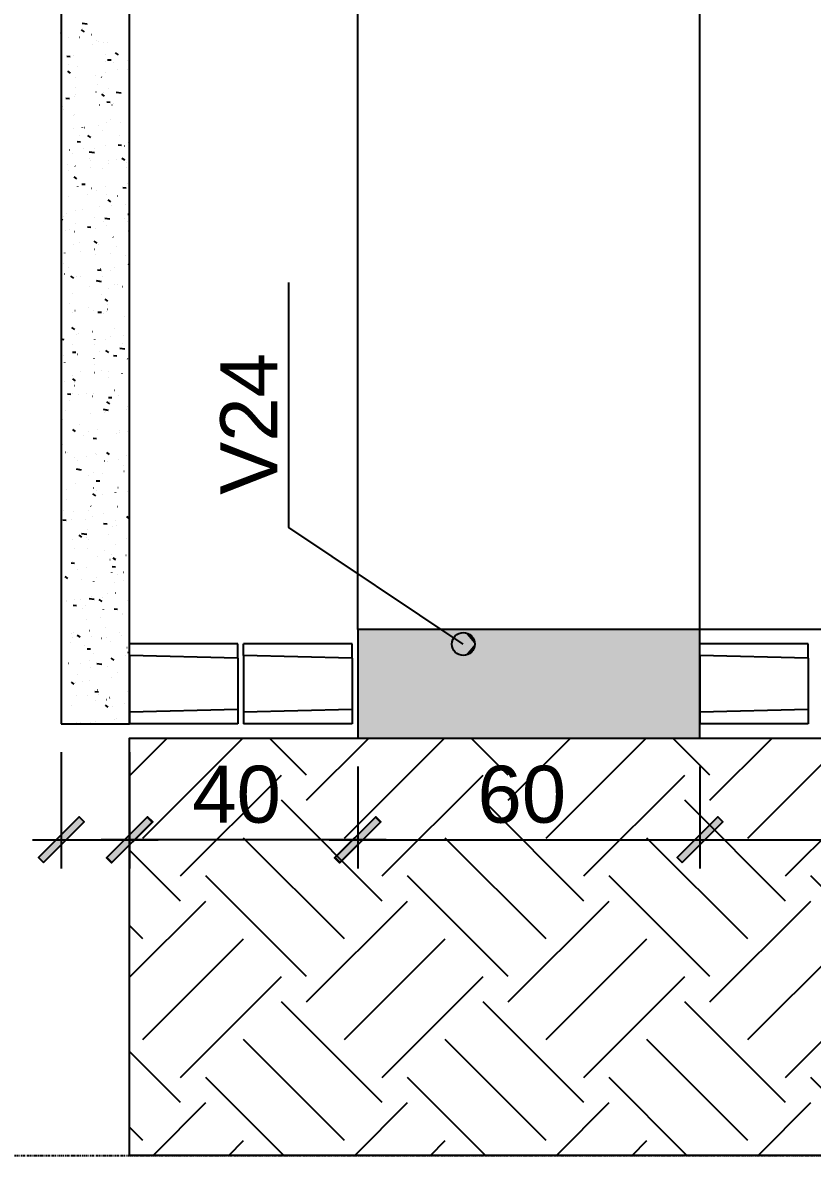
# Model space of a CAD drawing. Extents: x -1789 to 4156, y -3064 to 1391.
# Drawn here: x 2567.7 to 2706.2, y -2158.4 to -1959.8 of the extents above; entities that cross this region are included whole.
import ezdxf

# ---------------------------------------------------------------- set-up
doc = ezdxf.new("R2010")
doc.units = 0
doc.linetypes.add('ESTILO_TQS_0003', pattern=[0.92, 0.3, -0.15, 0.02, -0.15, 0.3])
for name, color, linetype in [('1', 1, 'CONTINUOUS'), ('13', 35, 'CONTINUOUS'), ('2', 2, 'CONTINUOUS'), ('3', 3, 'CONTINUOUS'), ('4', 4, 'CONTINUOUS'), ('8', 8, 'CONTINUOUS'), ('9', 254, 'CONTINUOUS')]:
    doc.layers.add(name, color=color, linetype=linetype)
doc.styles.add('TQS_ARIAL', font='arial.ttf')

msp = doc.modelspace()

# ---------------------------------------------------------------- linework, layer by layer
at = {"layer": '1', "linetype": 'Continuous'}
for p, q in [((2586.4368, -2070.72855), (2586.4368, -2080.7147)), ((2586.4368, -2070.72855), (2586.4368, -2080.7147)), ((2586.4368, -2070.72855), (2586.4368, -2080.7147)), ((2586.4368, -2070.72855), (2586.4368, -2080.7147)), ((2586.4368, -2070.72855), (2586.4368, -2080.7147)), ((2586.4368, -2070.72855), (2586.4368, -2080.7147)), ((2586.4368, -2070.72855), (2586.4368, -2080.7147)), ((2605.4368, -2071.2197), (2605.4368, -2080.2197)), ((2605.4368, -2071.2197), (2605.4368, -2080.2197)), ((2606.4368, -2070.72855), (2606.4368, -2080.7147)), ((2625.4368, -2071.2197), (2625.4368, -2080.2197)), ((2625.4368, -2071.2197), (2625.4368, -2080.2197)), ((2625.4368, -2071.2197), (2625.4368, -2080.2197)), ((2625.4368, -2071.2197), (2625.4368, -2080.2197)), ((2625.4368, -2071.2197), (2625.4368, -2080.2197)), ((2625.4368, -2071.2197), (2625.4368, -2080.2197)), ((2686.4368, -2070.72855), (2686.4368, -2080.7147)), ((2686.4368, -2070.72855), (2686.4368, -2080.7147)), ((2686.4368, -2070.72855), (2686.4368, -2080.7147)), ((2686.4368, -2070.72855), (2686.4368, -2080.7147)), ((2686.4368, -2070.72855), (2686.4368, -2080.7147)), ((2686.4368, -2070.72855), (2686.4368, -2080.7147)), ((2686.4368, -2070.72855), (2686.4368, -2080.7147)), ((2705.4368, -2071.2197), (2705.4368, -2080.2197)), ((2705.4368, -2071.2197), (2705.4368, -2080.2197)), ((2574.4368, -2087.7197), (2574.4368, -2108.0766)), ((2586.4368, -2087.7197), (2586.4368, -2108.0766)), ((2586.4368, -2090.2197), (2586.4368, -2108.0766)), ((2626.4368, -2090.2197), (2626.4368, -2108.0766)), ((2626.4368, -2090.2197), (2626.4368, -2108.0766)), ((2686.4368, -2090.2197), (2686.4368, -2108.0766)), ((2686.4368, -2090.2197), (2686.4368, -2108.0766)), ((2569.4368, -2103.0766), (2591.4368, -2103.0766)), ((2631.4368, -2103.0766), (2581.4368, -2103.0766)), ((2621.4368, -2103.0766), (2691.4368, -2103.0766)), ((2681.4368, -2103.0766), (2791.4368, -2103.0766))]:
    msp.add_line(p, q, dxfattribs=at)
for points in [[(2644.9561, -2068.7441), (2614.3363, -2048.27565), (2614.3363, -2005.32115)], [(2571.3427, -2107.05465), (2578.48795, -2099.90935), (2577.60405, -2099.0255), (2570.4588, -2106.17075), (2571.3427, -2107.05465)], [(2589.53095, -2099.0986), (2582.3857, -2106.24385), (2583.26955, -2107.12775), (2590.41485, -2099.98245), (2589.53095, -2099.0986)], [(2583.3427, -2107.05465), (2590.48795, -2099.90935), (2589.60405, -2099.0255), (2582.4588, -2106.17075), (2583.3427, -2107.05465)], [(2629.53095, -2099.0986), (2622.3857, -2106.24385), (2623.26955, -2107.12775), (2630.41485, -2099.98245), (2629.53095, -2099.0986)], [(2623.3427, -2107.05465), (2630.48795, -2099.90935), (2629.60405, -2099.0255), (2622.4588, -2106.17075), (2623.3427, -2107.05465)], [(2683.3427, -2107.05465), (2690.48795, -2099.90935), (2689.60405, -2099.0255), (2682.4588, -2106.17075), (2683.3427, -2107.05465)], [(2683.3427, -2107.05465), (2690.48795, -2099.90935), (2689.60405, -2099.0255), (2682.4588, -2106.17075), (2683.3427, -2107.05465)]]:
    msp.add_lwpolyline(points, dxfattribs=at)
msp.add_circle((2644.9561, -2068.7441), 2, dxfattribs=at)
for points in [[(2646.9561, -2068.7441), (2643.9561, -2067.01205), (2643.07675, -2068.06005)], [(2646.9561, -2068.7441), (2645.3034, -2066.77445), (2643.9561, -2067.01205)], [(2646.9561, -2068.7441), (2646.4882, -2067.4585), (2645.3034, -2066.77445)], [(2646.9561, -2068.7441), (2643.07675, -2068.06005), (2643.07675, -2069.4281)], [(2646.9561, -2068.7441), (2643.07675, -2069.4281), (2643.9561, -2070.47615)], [(2646.9561, -2068.7441), (2643.9561, -2070.47615), (2645.3034, -2070.7137)], [(2646.9561, -2068.7441), (2645.3034, -2070.7137), (2646.4882, -2070.02965)], [(2646.9561, -2068.7441), (2646.4882, -2070.02965), (2646.9561, -2068.7441)], [(2571.3427, -2107.05465), (2577.60405, -2099.0255), (2570.4588, -2106.17075)], [(2571.3427, -2107.05465), (2578.48795, -2099.90935), (2577.60405, -2099.0255)], [(2589.53095, -2099.0986), (2582.3857, -2106.24385), (2583.26955, -2107.12775)], [(2583.3427, -2107.05465), (2589.60405, -2099.0255), (2582.4588, -2106.17075)], [(2589.53095, -2099.0986), (2583.26955, -2107.12775), (2590.41485, -2099.98245)], [(2583.3427, -2107.05465), (2590.48795, -2099.90935), (2589.60405, -2099.0255)], [(2589.53095, -2099.0986), (2590.41485, -2099.98245), (2589.53095, -2099.0986)], [(2629.53095, -2099.0986), (2622.3857, -2106.24385), (2623.26955, -2107.12775)], [(2623.3427, -2107.05465), (2629.60405, -2099.0255), (2622.4588, -2106.17075)], [(2629.53095, -2099.0986), (2623.26955, -2107.12775), (2630.41485, -2099.98245)], [(2623.3427, -2107.05465), (2630.48795, -2099.90935), (2629.60405, -2099.0255)], [(2629.53095, -2099.0986), (2630.41485, -2099.98245), (2629.53095, -2099.0986)], [(2683.3427, -2107.05465), (2689.60405, -2099.0255), (2682.4588, -2106.17075)], [(2683.3427, -2107.05465), (2689.60405, -2099.0255), (2682.4588, -2106.17075)], [(2683.3427, -2107.05465), (2690.48795, -2099.90935), (2689.60405, -2099.0255)], [(2683.3427, -2107.05465), (2690.48795, -2099.90935), (2689.60405, -2099.0255)], [(2571.3427, -2107.05465), (2570.4588, -2106.17075), (2571.3427, -2107.05465)], [(2583.3427, -2107.05465), (2582.4588, -2106.17075), (2583.3427, -2107.05465)], [(2623.3427, -2107.05465), (2622.4588, -2106.17075), (2623.3427, -2107.05465)], [(2683.3427, -2107.05465), (2682.4588, -2106.17075), (2683.3427, -2107.05465)], [(2683.3427, -2107.05465), (2682.4588, -2106.17075), (2683.3427, -2107.05465)]]:
    msp.add_solid(points, dxfattribs=at)
at = {"layer": '13', "linetype": 'Continuous'}
for p, q in [((2586.4368, -2091.82775), (2593.0449, -2085.2197)), ((2588.7565, -2102.7663), (2606.30315, -2085.2197)), ((2617.48275, -2091.7178), (2610.98465, -2085.2197)), ((2617.48275, -2096.1372), (2628.40025, -2085.2197)), ((2624.11185, -2102.7663), (2641.6585, -2085.2197)), ((2652.83805, -2091.7178), (2646.33995, -2085.2197)), ((2652.83805, -2096.1372), (2663.7556, -2085.2197)), ((2659.4672, -2102.7663), (2677.01385, -2085.2197)), ((2688.1934, -2091.7178), (2681.6953, -2085.2197)), ((2688.1934, -2096.1372), (2699.1109, -2085.2197)), ((2694.82255, -2102.7663), (2712.36915, -2085.2197)), ((2595.38565, -2109.39545), (2613.0633, -2091.7178)), ((2630.741, -2109.39545), (2648.41865, -2091.7178)), ((2666.0963, -2109.39545), (2683.774, -2091.7178)), ((2701.45165, -2109.39545), (2719.12935, -2091.7178)), ((2630.741, -2113.81485), (2613.0633, -2096.1372)), ((2666.0963, -2113.81485), (2648.41865, -2096.1372)), ((2701.45165, -2113.81485), (2683.774, -2096.1372)), ((2624.11185, -2120.444), (2606.4342, -2102.7663)), ((2659.4672, -2120.444), (2641.78955, -2102.7663)), ((2694.82255, -2120.444), (2677.14485, -2102.7663)), ((2595.38565, -2113.81485), (2586.4368, -2104.86605)), ((2586.4368, -2105.086), (2586.4368, -2105.086)), ((2617.48275, -2127.0731), (2599.80505, -2109.39545)), ((2652.83805, -2127.0731), (2635.1604, -2109.39545)), ((2688.1934, -2127.0731), (2670.51575, -2109.39545)), ((2723.54875, -2127.0731), (2705.8711, -2109.39545)), ((2586.4368, -2127.1831), (2599.80505, -2113.81485)), ((2617.48275, -2131.49255), (2635.1604, -2113.81485)), ((2652.83805, -2131.49255), (2670.51575, -2113.81485)), ((2688.1934, -2131.49255), (2705.8711, -2113.81485)), ((2588.7565, -2120.444), (2586.4368, -2118.1243)), ((2586.4368, -2118.34425), (2586.4368, -2118.34425)), ((2588.7565, -2138.12165), (2606.4342, -2120.444)), ((2624.11185, -2138.12165), (2641.78955, -2120.444)), ((2659.4672, -2138.12165), (2677.14485, -2120.444)), ((2694.82255, -2138.12165), (2712.5002, -2120.444)), ((2595.38565, -2144.7508), (2613.0633, -2127.0731)), ((2630.741, -2144.7508), (2648.41865, -2127.0731)), ((2666.0963, -2144.7508), (2683.774, -2127.0731)), ((2701.45165, -2144.7508), (2719.12935, -2127.0731)), ((2630.741, -2149.1702), (2613.0633, -2131.49255)), ((2666.0963, -2149.1702), (2648.41865, -2131.49255)), ((2701.45165, -2149.1702), (2683.774, -2131.49255)), ((2624.11185, -2155.79935), (2606.4342, -2138.12165)), ((2659.4672, -2155.79935), (2641.78955, -2138.12165)), ((2694.82255, -2155.79935), (2677.14485, -2138.12165)), ((2595.38565, -2149.1702), (2586.4368, -2140.2214)), ((2586.4368, -2140.44135), (2586.4368, -2140.44135)), ((2613.463, -2158.40875), (2599.80505, -2144.7508)), ((2648.81835, -2158.40875), (2635.1604, -2144.7508)), ((2684.1737, -2158.40875), (2670.51575, -2144.7508)), ((2719.52905, -2158.40875), (2705.8711, -2144.7508)), ((2590.5665, -2158.40875), (2599.80505, -2149.1702)), ((2625.92185, -2158.40875), (2635.1604, -2149.1702)), ((2661.2772, -2158.40875), (2670.51575, -2149.1702)), ((2696.63255, -2158.40875), (2705.8711, -2149.1702)), ((2588.7565, -2155.79935), (2586.4368, -2153.47965)), ((2586.4368, -2153.6996), (2586.4368, -2153.6996)), ((2603.8248, -2158.40875), (2606.4342, -2155.79935)), ((2639.1801, -2158.40875), (2641.78955, -2155.79935)), ((2674.53545, -2158.40875), (2677.14485, -2155.79935)), ((2591.36595, -2158.40875), (2591.36595, -2158.40875)), ((2604.6242, -2158.40875), (2604.6242, -2158.40875)), ((2617.08305, -2158.40875), (2617.08305, -2158.40875)), ((2626.72125, -2158.40875), (2626.72125, -2158.40875)), ((2639.9795, -2158.40875), (2639.9795, -2158.40875)), ((2652.43835, -2158.40875), (2652.43835, -2158.40875)), ((2662.0766, -2158.40875), (2662.0766, -2158.40875)), ((2675.33485, -2158.40875), (2675.33485, -2158.40875)), ((2687.7937, -2158.40875), (2687.7937, -2158.40875)), ((2697.43195, -2158.40875), (2697.43195, -2158.40875))]:
    msp.add_line(p, q, dxfattribs=at)
for points in [[(3089.1606, 1006.1651), (3089.1606, -2158.40875), (2586.4368, -2158.40875)], [(2586.4368, -2158.40875), (2586.4368, -2085.2197), (2836.4368, -2085.2197), (2836.4368, -2066.2197), (2786.4368, -2066.2197), (2786.4368, -1711.69015), (2846.4368, -1711.69015), (2846.4368, -1535.2867), (2786.4368, -1535.2867), (2786.4368, -1316.47245)]]:
    msp.add_lwpolyline(points, dxfattribs=at)
at = {"layer": '2', "linetype": 'Continuous'}
for p, q in [((2586.4368, -2070.72855), (2586.4368, -2068.7197)), ((2586.4368, -2070.72855), (2586.4368, -2068.7197)), ((2586.4368, -2070.72855), (2586.4368, -2068.7197)), ((2586.4368, -2070.72855), (2586.4368, -2068.7197)), ((2586.4368, -2070.72855), (2586.4368, -2068.7197)), ((2586.4368, -2070.72855), (2586.4368, -2068.7197)), ((2605.4368, -2068.7197), (2586.4368, -2068.7197)), ((2586.4368, -2070.72855), (2586.4368, -2068.7197)), ((2605.4368, -2071.2197), (2605.4368, -2068.7197)), ((2605.4368, -2071.2197), (2605.4368, -2068.7197)), ((2625.4368, -2068.7197), (2606.4368, -2068.7197)), ((2606.4368, -2070.72855), (2606.4368, -2068.7197)), ((2625.4368, -2071.2197), (2625.4368, -2068.7197)), ((2625.4368, -2071.2197), (2625.4368, -2068.7197)), ((2625.4368, -2071.2197), (2625.4368, -2068.7197)), ((2625.4368, -2071.2197), (2625.4368, -2068.7197)), ((2625.4368, -2071.2197), (2625.4368, -2068.7197)), ((2625.4368, -2071.2197), (2625.4368, -2068.7197)), ((2686.4368, -2070.72855), (2686.4368, -2068.7197)), ((2686.4368, -2070.72855), (2686.4368, -2068.7197)), ((2686.4368, -2070.72855), (2686.4368, -2068.7197)), ((2686.4368, -2070.72855), (2686.4368, -2068.7197)), ((2686.4368, -2070.72855), (2686.4368, -2068.7197)), ((2686.4368, -2070.72855), (2686.4368, -2068.7197)), ((2705.4368, -2068.7197), (2686.4368, -2068.7197)), ((2686.4368, -2070.72855), (2686.4368, -2068.7197)), ((2705.4368, -2071.2197), (2705.4368, -2068.7197)), ((2705.4368, -2071.2197), (2705.4368, -2068.7197)), ((2605.4368, -2071.2197), (2586.4368, -2070.72855)), ((2625.4368, -2071.2197), (2606.4368, -2070.72855)), ((2705.4368, -2071.2197), (2686.4368, -2070.72855)), ((2605.4368, -2080.22355), (2586.4368, -2080.7147)), ((2586.4368, -2080.7147), (2586.4368, -2082.7197)), ((2586.4368, -2080.7147), (2586.4368, -2082.7197)), ((2586.4368, -2080.7147), (2586.4368, -2082.7197)), ((2586.4368, -2080.7147), (2586.4368, -2082.7197)), ((2586.4368, -2080.7147), (2586.4368, -2082.7197)), ((2586.4368, -2080.7147), (2586.4368, -2082.7197)), ((2586.4368, -2080.7147), (2586.4368, -2082.7197)), ((2605.4368, -2080.22355), (2605.4368, -2082.71775)), ((2605.4368, -2080.22355), (2605.4368, -2082.71775)), ((2625.4368, -2080.22355), (2606.4368, -2080.7147)), ((2606.4368, -2080.7147), (2606.4368, -2082.7197)), ((2625.4368, -2080.22355), (2625.4368, -2082.71775)), ((2625.4368, -2080.22355), (2625.4368, -2082.71775)), ((2625.4368, -2080.22355), (2625.4368, -2082.71775)), ((2625.4368, -2080.22355), (2625.4368, -2082.71775)), ((2625.4368, -2080.22355), (2625.4368, -2082.71775)), ((2625.4368, -2080.22355), (2625.4368, -2082.71775)), ((2705.4368, -2080.22355), (2686.4368, -2080.7147)), ((2686.4368, -2080.7147), (2686.4368, -2082.7197)), ((2686.4368, -2080.7147), (2686.4368, -2082.7197)), ((2686.4368, -2080.7147), (2686.4368, -2082.7197)), ((2686.4368, -2080.7147), (2686.4368, -2082.7197)), ((2686.4368, -2080.7147), (2686.4368, -2082.7197)), ((2686.4368, -2080.7147), (2686.4368, -2082.7197)), ((2686.4368, -2080.7147), (2686.4368, -2082.7197)), ((2705.4368, -2080.22355), (2705.4368, -2082.71775)), ((2705.4368, -2080.22355), (2705.4368, -2082.71775)), ((2574.4368, -2082.7197), (2574.4368, -2082.7197)), ((2605.4368, -2082.71775), (2586.4368, -2082.7197)), ((2586.4368, -2082.7197), (2586.4368, -2082.7197)), ((2625.4368, -2082.71775), (2606.4368, -2082.7197)), ((2705.4368, -2082.71775), (2686.4368, -2082.7197)), ((2586.4368, -2085.2197), (2586.4368, -2085.2197)), ((2626.4368, -2085.2197), (2626.4368, -2085.2197)), ((2626.4368, -2085.2197), (2626.4368, -2085.2197)), ((2686.4368, -2085.2197), (2686.4368, -2085.2197)), ((2686.4368, -2085.2197), (2686.4368, -2085.2197))]:
    msp.add_line(p, q, dxfattribs=at)
at = {"layer": '2', "linetype": 'ESTILO_TQS_0003'}
msp.add_lwpolyline([(2462.16665, -2158.40875), (3089.1606, -2158.40875), (3089.1606, 1006.1651), (2462.16665, 1011.24555), (2462.16665, -2158.40875)], dxfattribs=at)
at = {"layer": '3', "linetype": 'Continuous'}
for p, q in [((2626.4368, -2066.2197), (2626.4368, -1510.2196)), ((2686.4368, -2066.2197), (2686.4368, -1530.2197)), ((2786.4368, -2066.2197), (2686.4368, -2066.2197)), ((2626.4368, -2085.2197), (2786.2419, -2085.2197))]:
    msp.add_line(p, q, dxfattribs=at)
at = {"layer": '4', "linetype": 'Continuous'}
for p, q in [((2686.4368, -2066.2197), (2626.4368, -2066.2197)), ((2626.4368, -2066.2197), (2626.4368, -2085.2197)), ((2686.4368, -2085.2197), (2686.4368, -2066.2197)), ((2626.4368, -2085.2197), (2686.4368, -2085.2197))]:
    msp.add_line(p, q, dxfattribs=at)
at = {"layer": '8', "linetype": 'Continuous'}
msp.add_lwpolyline([(2626.4368, -2085.2197), (2686.4368, -2085.2197), (2686.4368, -2066.2197), (2626.4368, -2066.2197), (2626.4368, -2085.2197)], dxfattribs=at)
for points in [[(2626.4368, -2085.2197), (2686.4368, -2085.2197), (2686.4368, -2066.2197)], [(2626.4368, -2085.2197), (2686.4368, -2066.2197), (2626.4368, -2066.2197)], [(2626.4368, -2085.2197), (2626.4368, -2066.2197), (2626.4368, -2085.2197)]]:
    msp.add_solid(points, dxfattribs=at)
at = {"layer": '9', "linetype": 'Continuous'}
for p, q in [((2579.02285, -1960.04795), (2578.1335, -1959.91)), ((2579.0984, -1960.08755), (2579.1083, -1960.08625)), ((2586.4368, -1959.7773), (2586.4368, -1959.7773)), ((2586.4368, -1959.7773), (2586.4368, -1959.7773)), ((2574.4368, -1960.70125), (2574.4368, -1960.70125)), ((2574.4368, -1960.70125), (2574.4368, -1960.70125)), ((2574.4368, -1961.58415), (2574.44445, -1961.5783)), ((2575.6773, -1962.4486), (2575.6689, -1962.4432)), ((2577.6835, -1962.3285), (2577.69145, -1962.32245)), ((2578.52085, -1961.35605), (2578.02345, -1961.0205)), ((2578.2193, -1960.774), (2578.21195, -1960.76725)), ((2579.79535, -1961.89675), (2579.7869, -1961.8914)), ((2586.4368, -1961.19775), (2586.4368, -1961.19775)), ((2586.4368, -1961.959), (2586.4368, -1961.959)), ((2586.4368, -1961.959), (2586.4368, -1961.959)), ((2586.4368, -1961.959), (2586.4368, -1961.959)), ((2574.4368, -1964.29905), (2574.4368, -1964.29905)), ((2574.4368, -1964.29905), (2574.4368, -1964.29905)), ((2580.0012, -1963.5665), (2580.0111, -1963.56515)), ((2580.61545, -1962.96965), (2580.6081, -1962.9629)), ((2580.9305, -1963.07265), (2580.93845, -1963.06655)), ((2581.9038, -1963.24), (2581.89535, -1963.23465)), ((2582.5046, -1963.2369), (2582.5145, -1963.2356)), ((2586.2919, -1962.7383), (2586.30185, -1962.737)), ((2586.4368, -1962.9526), (2586.4368, -1962.9526)), ((2586.4368, -1962.9526), (2586.4368, -1962.9526)), ((2574.4368, -1964.8198), (2574.4368, -1964.8198)), ((2574.4368, -1964.8198), (2574.4368, -1964.8198)), ((2574.4368, -1964.8198), (2574.4368, -1964.8198)), ((2576.01335, -1965.74455), (2575.4156, -1965.69225)), ((2576.57075, -1965.60835), (2576.5634, -1965.6016)), ((2582.14885, -1965.3734), (2582.1568, -1965.3673)), ((2583.18595, -1966.37205), (2582.5882, -1966.31975)), ((2584.48995, -1965.38225), (2583.9925, -1965.0467)), ((2586.06645, -1966.36575), (2586.0764, -1966.36445)), ((2586.4368, -1966.12785), (2586.4368, -1966.12785)), ((2586.4368, -1966.12785), (2586.4368, -1966.12785)), ((2586.4368, -1966.12785), (2586.4368, -1966.12785)), ((2574.4368, -1967.8968), (2574.4368, -1967.8968)), ((2574.4368, -1968.0554), (2574.4368, -1968.0554)), ((2574.4368, -1968.0554), (2574.4368, -1968.0554)), ((2576.0877, -1968.60755), (2575.5903, -1968.272)), ((2575.67455, -1967.1057), (2575.68245, -1967.0996)), ((2577.24755, -1967.5268), (2577.2575, -1967.52545)), ((2582.2558, -1966.6395), (2582.24735, -1966.63415)), ((2583.56305, -1966.69535), (2583.573, -1966.694)), ((2584.36425, -1967.98275), (2584.3558, -1967.9774)), ((2586.03445, -1967.93525), (2586.0271, -1967.9285)), ((2586.4368, -1966.6565), (2586.4368, -1966.6565)), ((2586.4368, -1966.6954), (2586.4368, -1966.6954)), ((2586.4368, -1968.30395), (2586.4368, -1968.30395)), ((2586.4368, -1968.30395), (2586.4368, -1968.30395)), ((2574.558, -1970.10895), (2574.55065, -1970.1022)), ((2576.8929, -1969.40645), (2576.90085, -1969.40035)), ((2580.38985, -1969.1079), (2580.3825, -1969.10115)), ((2581.54475, -1969.3618), (2581.5363, -1969.35645)), ((2582.1685, -1968.59395), (2582.1764, -1968.5879)), ((2586.4368, -1969.30315), (2586.4368, -1969.30315)), ((2586.4368, -1969.30315), (2586.4368, -1969.30315)), ((2586.4368, -1969.30315), (2586.4368, -1969.30315)), ((2574.4368, -1971.29105), (2574.4368, -1971.29105)), ((2574.4368, -1971.29105), (2574.4368, -1971.29105)), ((2574.4368, -1971.4946), (2574.4368, -1971.4946)), ((2574.4368, -1971.4946), (2574.4368, -1971.4946)), ((2574.5187, -1971.4838), (2574.52865, -1971.4825)), ((2576.95415, -1972.30465), (2576.9468, -1972.29785)), ((2577.0221, -1971.15425), (2577.03205, -1971.15295)), ((2580.5982, -1971.9341), (2580.5898, -1971.9287)), ((2580.80945, -1970.65565), (2580.81935, -1970.6543)), ((2582.0568, -1972.63375), (2581.55935, -1972.2982)), ((2581.90565, -1972.03125), (2581.9136, -1972.0252)), ((2582.786, -1971.3036), (2582.77865, -1971.2968)), ((2584.97985, -1972.16255), (2584.09045, -1972.02465)), ((2586.4368, -1972.38855), (2586.4368, -1972.38855)), ((2586.4368, -1972.4784), (2586.4368, -1972.4784)), ((2586.4368, -1972.4784), (2586.4368, -1972.4784)), ((2575.88185, -1973.13355), (2575.2841, -1973.08125)), ((2576.853, -1972.67265), (2576.86095, -1972.6666)), ((2581.18185, -1974.2044), (2581.19175, -1974.2031)), ((2583.05445, -1973.7611), (2582.4567, -1973.7088)), ((2583.347, -1974.16095), (2583.3549, -1974.15485)), ((2583.68525, -1973.8748), (2583.69515, -1973.8735)), ((2586.4368, -1974.057), (2586.4368, -1974.057)), ((2574.4368, -1974.5267), (2574.4368, -1974.5267)), ((2574.4368, -1975.0924), (2574.4368, -1975.0924)), ((2574.68155, -1974.5153), (2574.6731, -1974.5099)), ((2574.8663, -1975.03585), (2574.87625, -1975.03455)), ((2576.6497, -1976.0643), (2576.65765, -1976.05825)), ((2576.79, -1975.85855), (2576.7816, -1975.85315)), ((2586.4368, -1974.6489), (2586.4368, -1974.6489)), ((2586.4368, -1974.6489), (2586.4368, -1974.6489)), ((2586.4368, -1974.6489), (2586.4368, -1974.6489)), ((2586.4368, -1975.5881), (2586.4368, -1975.5881)), ((2586.4368, -1975.6537), (2586.4368, -1975.6537)), ((2586.4368, -1975.6537), (2586.4368, -1975.6537)), ((2574.4368, -1977.7623), (2574.4368, -1977.7623)), ((2574.4368, -1977.7623), (2574.4368, -1977.7623)), ((2576.5413, -1978.27125), (2576.5339, -1978.2645)), ((2578.1743, -1978.13005), (2578.18225, -1978.124)), ((2578.55115, -1978.1485), (2578.56105, -1978.1472)), ((2581.05455, -1977.8189), (2581.06445, -1977.8176)), ((2582.37315, -1977.2702), (2582.36575, -1977.26345)), ((2583.05865, -1976.67685), (2583.05025, -1976.67145)), ((2584.84185, -1977.3203), (2584.85175, -1977.319)), ((2574.4368, -1978.69015), (2574.4368, -1978.69015)), ((2574.4368, -1978.69015), (2574.4368, -1978.69015)), ((2577.60785, -1979.55485), (2577.59945, -1979.5495)), ((2579.62365, -1979.88525), (2579.1262, -1979.5497)), ((2581.6625, -1978.68915), (2581.6704, -1978.68305)), ((2584.6683, -1979.61835), (2584.6762, -1979.61225)), ((2586.4368, -1978.82895), (2586.4368, -1978.82895)), ((2586.4368, -1978.82895), (2586.4368, -1978.82895)), ((2574.4368, -1980.99795), (2574.4368, -1980.99795)), ((2574.4368, -1980.99795), (2574.4368, -1980.99795)), ((2574.4368, -1980.99795), (2574.4368, -1980.99795)), ((2574.4368, -1982.28795), (2574.4368, -1982.28795)), ((2574.4368, -1982.28795), (2574.4368, -1982.28795)), ((2575.92045, -1982.0926), (2575.93035, -1982.0913)), ((2577.84075, -1980.7055), (2577.243, -1980.6532)), ((2578.42385, -1981.76305), (2578.43375, -1981.76175)), ((2580.3604, -1981.7708), (2580.353, -1981.76405)), ((2582.21115, -1981.26445), (2582.22105, -1981.2631)), ((2585.01335, -1981.333), (2584.4156, -1981.2807)), ((2585.5191, -1981.4196), (2585.5107, -1981.4142)), ((2586.19225, -1980.76975), (2586.18485, -1980.763)), ((2586.4368, -1980.9939), (2586.4368, -1980.9939)), ((2586.4368, -1981.45755), (2586.4368, -1981.45755)), ((2586.4368, -1982.00425), (2586.4368, -1982.00425)), ((2586.4368, -1982.00425), (2586.4368, -1982.00425)), ((2574.4368, -1984.2336), (2574.4368, -1984.2336)), ((2574.4368, -1984.2336), (2574.4368, -1984.2336)), ((2574.5285, -1982.77185), (2574.52115, -1982.7651)), ((2576.4065, -1982.7222), (2576.41445, -1982.7161)), ((2580.2644, -1982.622), (2579.37505, -1982.48405)), ((2579.4123, -1983.6514), (2579.42025, -1983.6453)), ((2579.60245, -1984.0008), (2579.594, -1983.9954)), ((2582.6593, -1984.39555), (2582.6672, -1984.38945)), ((2582.75655, -1983.9665), (2582.74915, -1983.95975)), ((2584.1863, -1983.7458), (2584.1779, -1983.7404)), ((2585.5927, -1983.9114), (2585.0953, -1983.5759)), ((2585.89595, -1984.3771), (2585.9059, -1984.3758)), ((2586.4368, -1983.5793), (2586.4368, -1983.5793)), ((2574.4368, -1985.8857), (2574.4368, -1985.8857)), ((2574.4368, -1985.8857), (2574.4368, -1985.8857)), ((2574.4368, -1985.8857), (2574.4368, -1985.8857)), ((2575.61835, -1984.63795), (2575.6099, -1984.63255)), ((2575.79315, -1985.70715), (2575.80305, -1985.70585)), ((2576.92465, -1984.96755), (2576.9173, -1984.9608)), ((2579.58045, -1985.20855), (2579.59035, -1985.20725)), ((2581.7109, -1985.34405), (2581.70245, -1985.33865)), ((2585.90625, -1985.13965), (2585.9142, -1985.1336)), ((2586.2948, -1985.08905), (2586.28635, -1985.08365)), ((2586.4368, -1984.4808), (2586.4368, -1984.4808)), ((2586.4368, -1985.1795), (2586.4368, -1985.1795)), ((2586.4368, -1985.1795), (2586.4368, -1985.1795)), ((2586.4368, -1985.1795), (2586.4368, -1985.1795)), ((2574.4368, -1987.4692), (2574.4368, -1987.4692)), ((2574.4368, -1987.4692), (2574.4368, -1987.4692)), ((2577.1905, -1987.13675), (2576.69305, -1986.8012)), ((2578.65685, -1988.1774), (2578.05915, -1988.1251)), ((2586.01255, -1987.9595), (2586.0225, -1987.9582)), ((2586.34875, -1988.0358), (2586.3567, -1988.0297)), ((2586.4368, -1987.33885), (2586.4368, -1987.33885)), ((2586.4368, -1987.33885), (2586.4368, -1987.33885)), ((2586.4368, -1987.33885), (2586.4368, -1987.33885)), ((2586.4368, -1988.3548), (2586.4368, -1988.3548)), ((2586.4368, -1988.3548), (2586.4368, -1988.3548)), ((2586.4368, -1988.3548), (2586.4368, -1988.3548)), ((2574.4368, -1989.4835), (2574.4368, -1989.4835)), ((2574.4368, -1989.4835), (2574.4368, -1989.4835)), ((2575.7745, -1990.2586), (2575.76715, -1990.25185)), ((2577.3438, -1988.47425), (2577.35175, -1988.46815)), ((2579.00925, -1989.97345), (2579.0008, -1989.96805)), ((2579.72185, -1988.7877), (2579.73175, -1988.7864)), ((2580.5908, -1989.21835), (2580.59875, -1989.2123)), ((2582.22525, -1988.45815), (2582.23515, -1988.45685)), ((2582.34365, -1989.93315), (2582.3363, -1989.92635)), ((2584.34745, -1990.199), (2584.339, -1990.1936)), ((2585.82945, -1988.80495), (2585.23175, -1988.75265)), ((2586.4368, -1988.85805), (2586.4368, -1988.85805)), ((2574.4368, -1990.70485), (2574.4368, -1990.70485)), ((2581.1761, -1992.0049), (2581.184, -1991.9988)), ((2583.15955, -1991.1629), (2582.6621, -1990.8274)), ((2583.2837, -1991.91655), (2583.29365, -1991.91525)), ((2585.7871, -1991.587), (2585.79705, -1991.5857)), ((2586.4368, -1991.53005), (2586.4368, -1991.53005)), ((2586.4368, -1991.53005), (2586.4368, -1991.53005)), ((2574.4368, -1993.0813), (2574.4368, -1993.0813)), ((2574.4368, -1993.9405), (2574.4368, -1993.9405)), ((2574.4368, -1993.9405), (2574.4368, -1993.9405)), ((2574.4368, -1993.9405), (2574.4368, -1993.9405)), ((2574.7573, -1994.38825), (2574.4368, -1994.17205)), ((2574.91125, -1993.7133), (2574.9028, -1993.7079)), ((2575.41815, -1993.1875), (2575.42605, -1993.1814)), ((2576.9682, -1992.748), (2576.9781, -1992.7467)), ((2578.17065, -1992.45425), (2578.1633, -1992.4475)), ((2580.24945, -1993.93885), (2580.24105, -1993.93345)), ((2582.9643, -1994.2315), (2582.07495, -1994.09355)), ((2585.5877, -1994.1644), (2585.57925, -1994.159)), ((2586.16275, -1993.4327), (2586.1554, -1993.42595)), ((2586.4368, -1993.37345), (2586.4368, -1993.37345)), ((2586.4368, -1993.6838), (2586.4368, -1993.6838)), ((2575.28555, -1996.1555), (2575.2782, -1996.14875)), ((2575.9201, -1996.03795), (2575.92805, -1996.03185)), ((2577.0197, -1995.05655), (2577.0113, -1995.05115)), ((2579.66815, -1995.6664), (2579.0704, -1995.6141)), ((2580.5301, -1995.87685), (2580.54, -1995.87555)), ((2581.9121, -1994.67575), (2581.92005, -1994.6697)), ((2582.35795, -1995.2821), (2582.3495, -1995.2767)), ((2586.10555, -1994.69365), (2586.1135, -1994.68755)), ((2586.4368, -1996.2586), (2586.243, -1996.24165)), ((2586.4368, -1994.70535), (2586.4368, -1994.70535)), ((2586.4368, -1994.77005), (2586.4368, -1994.77005)), ((2574.4368, -1996.67905), (2574.4368, -1996.67905)), ((2574.4368, -1996.67905), (2574.4368, -1996.67905)), ((2574.4368, -1996.67905), (2574.4368, -1996.67905)), ((2574.4368, -1997.1761), (2574.4368, -1997.1761)), ((2574.4368, -1997.1761), (2574.4368, -1997.1761)), ((2576.74275, -1996.37545), (2576.75265, -1996.37415)), ((2580.7264, -1998.4144), (2580.22895, -1998.0789)), ((2583.58965, -1997.41985), (2583.5823, -1997.4131)), ((2586.4368, -1997.8806), (2586.4368, -1997.8806)), ((2586.4368, -1997.8806), (2586.4368, -1997.8806)), ((2586.4368, -1997.8806), (2586.4368, -1997.8806)), ((2574.4368, -2000.27685), (2574.4368, -2000.27685)), ((2574.4368, -2000.27685), (2574.4368, -2000.27685)), ((2575.07235, -2000.1665), (2575.06395, -2000.1611)), ((2576.65615, -1998.7088), (2576.66405, -1998.70275)), ((2577.6817, -1998.35115), (2577.67435, -1998.3444)), ((2577.80125, -1999.8339), (2577.81115, -1999.8326)), ((2580.30465, -1999.5043), (2580.31455, -1999.503)), ((2580.9329, -1998.6628), (2580.9408, -1998.6567)), ((2583.1501, -2000.1971), (2583.15805, -2000.191)), ((2584.09195, -1999.0057), (2584.10185, -1999.0044)), ((2586.4368, -2000.0288), (2586.4368, -2000.0288)), ((2586.4368, -2000.0288), (2586.4368, -2000.0288)), ((2574.4368, -2000.41175), (2574.4368, -2000.41175)), ((2574.4368, -2000.41175), (2574.4368, -2000.41175)), ((2574.7966, -2002.0524), (2574.78925, -2002.04565)), ((2580.4106, -2000.39205), (2580.40215, -2000.38665)), ((2585.7488, -2000.6176), (2585.7404, -2000.6122)), ((2586.4368, -2002.26615), (2586.19805, -2002.1051)), ((2586.39705, -2000.94125), (2586.405, -2000.93515)), ((2586.4368, -2001.0559), (2586.4368, -2001.0559)), ((2586.4368, -2001.0559), (2586.4368, -2001.0559)), ((2574.4368, -2003.6474), (2574.4368, -2003.6474)), ((2574.4368, -2003.6474), (2574.4368, -2003.6474)), ((2574.4368, -2003.8746), (2574.4368, -2003.8746)), ((2575.0476, -2003.7942), (2575.0575, -2003.7929)), ((2575.6769, -2002.6958), (2575.68485, -2002.68975)), ((2576.66075, -2004.5648), (2576.16335, -2004.22925)), ((2577.19275, -2004.2481), (2577.1854, -2004.24135)), ((2577.8346, -2004.2758), (2577.84255, -2004.2697)), ((2581.4319, -2003.22125), (2580.83415, -2003.16895)), ((2581.3631, -2002.96275), (2581.373, -2002.96145)), ((2583.1007, -2003.31675), (2583.09335, -2003.31)), ((2583.8665, -2002.63315), (2583.8764, -2002.63185)), ((2586.4368, -2003.65915), (2586.4368, -2003.65915)), ((2586.4368, -2004.23115), (2586.4368, -2004.23115)), ((2586.4368, -2004.23115), (2586.4368, -2004.23115)), ((2579.40955, -2006.10485), (2579.4011, -2006.09945)), ((2581.506, -2005.1961), (2580.6166, -2005.05815)), ((2581.0816, -2005.01995), (2581.08955, -2005.01385)), ((2581.6508, -2004.3574), (2581.6424, -2004.35205)), ((2583.7593, -2005.70065), (2583.75085, -2005.6953)), ((2584.3286, -2005.76405), (2584.3365, -2005.758)), ((2585.2214, -2006.0526), (2585.23135, -2006.05125)), ((2586.4368, -2005.9608), (2586.4368, -2005.9608)), ((2574.4368, -2006.883), (2574.4368, -2006.883)), ((2574.4368, -2007.4724), (2574.4368, -2007.4724)), ((2574.46955, -2008.0977), (2574.46215, -2008.09095)), ((2576.4025, -2007.2136), (2576.4124, -2007.2123)), ((2581.518, -2007.4481), (2581.50955, -2007.4427)), ((2582.6298, -2008.591), (2582.1324, -2008.25545)), ((2582.718, -2006.38215), (2582.72795, -2006.38085)), ((2586.4368, -2006.37375), (2586.4368, -2006.37375)), ((2586.4368, -2006.37375), (2586.4368, -2006.37375)), ((2586.4368, -2007.40645), (2586.4368, -2007.40645)), ((2586.4368, -2007.40645), (2586.4368, -2007.40645)), ((2586.4368, -2007.40645), (2586.4368, -2007.40645)), ((2574.4368, -2010.11865), (2574.4368, -2010.11865)), ((2574.4368, -2010.11865), (2574.4368, -2010.11865)), ((2574.4368, -2010.11865), (2574.4368, -2010.11865)), ((2575.90895, -2008.98905), (2575.91685, -2008.98295)), ((2579.1559, -2009.7332), (2579.16385, -2009.7271)), ((2582.5907, -2009.9967), (2582.60065, -2009.9954)), ((2582.61175, -2009.2137), (2582.60435, -2009.2069)), ((2586.37805, -2009.4981), (2586.38795, -2009.4968)), ((2574.4368, -2011.07015), (2574.4368, -2011.07015)), ((2574.4368, -2011.07015), (2574.4368, -2011.07015)), ((2576.47375, -2010.58505), (2576.4653, -2010.5797)), ((2576.8657, -2010.29335), (2576.8583, -2010.2866)), ((2580.0873, -2010.32625), (2580.09725, -2010.32495)), ((2581.49555, -2010.62735), (2580.8978, -2010.57505)), ((2581.81195, -2010.8106), (2581.8035, -2010.80525)), ((2582.4029, -2010.47735), (2582.41085, -2010.47125)), ((2585.49755, -2011.33835), (2585.5055, -2011.33225)), ((2586.4368, -2010.5817), (2586.4368, -2010.5817)), ((2586.4368, -2010.5817), (2586.4368, -2010.5817)), ((2586.4368, -2010.5817), (2586.4368, -2010.5817)), ((2586.4368, -2011.05965), (2586.4368, -2011.05965)), ((2586.4368, -2011.15885), (2586.4368, -2011.15885)), ((2574.4368, -2013.3543), (2574.4368, -2013.3543)), ((2574.4368, -2013.3543), (2574.4368, -2013.3543)), ((2574.4368, -2013.3543), (2574.4368, -2013.3543)), ((2576.8178, -2013.5634), (2576.3204, -2013.2279)), ((2579.96, -2013.9408), (2579.96995, -2013.9395)), ((2583.74735, -2013.4422), (2583.75725, -2013.4409)), ((2586.43085, -2012.71325), (2586.42345, -2012.7065)), ((2586.4368, -2012.7187), (2586.4368, -2012.7187)), ((2586.4368, -2013.757), (2586.4368, -2013.757)), ((2586.4368, -2013.757), (2586.4368, -2013.757)), ((2574.4368, -2014.66795), (2574.4368, -2014.66795)), ((2574.4368, -2014.66795), (2574.4368, -2014.66795)), ((2574.94345, -2015.36905), (2574.4368, -2015.2905)), ((2577.14695, -2014.51035), (2577.15485, -2014.5043)), ((2577.4566, -2014.2704), (2577.46655, -2014.2691)), ((2580.2124, -2016.14215), (2580.204, -2016.1368)), ((2580.3249, -2015.30745), (2580.33285, -2015.3014)), ((2582.2847, -2015.25895), (2582.2773, -2015.2522)), ((2583.0522, -2014.776), (2583.04375, -2014.77065)), ((2585.16065, -2016.11925), (2585.15225, -2016.1139)), ((2585.37595, -2014.6673), (2585.3839, -2014.6612)), ((2574.4368, -2016.5899), (2574.4368, -2016.5899)), ((2574.4368, -2016.5899), (2574.4368, -2016.5899)), ((2577.0343, -2017.63755), (2576.4366, -2017.5853)), ((2576.4528, -2016.26), (2576.44545, -2016.25325)), ((2577.3293, -2017.88495), (2577.33925, -2017.8836)), ((2581.11665, -2017.3863), (2581.12655, -2017.385)), ((2582.7869, -2017.5896), (2582.28945, -2017.2541)), ((2585.6159, -2017.02425), (2584.7265, -2016.8863)), ((2586.4368, -2016.93225), (2586.4368, -2016.93225)), ((2586.4368, -2016.93225), (2586.4368, -2016.93225)), ((2586.4368, -2016.93225), (2586.4368, -2016.93225)), ((2586.4368, -2017.15155), (2586.4368, -2017.15155)), ((2574.4368, -2018.26575), (2574.4368, -2018.26575)), ((2574.4368, -2018.26575), (2574.4368, -2018.26575)), ((2574.4368, -2019.82555), (2574.4368, -2019.82555)), ((2574.4368, -2019.82555), (2574.4368, -2019.82555)), ((2574.82595, -2018.2145), (2574.83585, -2018.2132)), ((2575.06895, -2019.3405), (2575.07685, -2019.33445)), ((2580.2033, -2018.6364), (2580.21125, -2018.6303)), ((2580.2719, -2019.75955), (2580.26455, -2019.7528)), ((2584.2069, -2018.2651), (2583.6092, -2018.2128)), ((2586.1038, -2018.7585), (2586.0964, -2018.75175)), ((2586.4368, -2018.4602), (2586.4368, -2018.4602)), ((2586.4368, -2019.0637), (2586.4368, -2019.0637)), ((2586.4368, -2020.0515), (2586.4368, -2020.0515)), ((2586.4368, -2020.10755), (2586.4368, -2020.10755)), ((2586.4368, -2020.10755), (2586.4368, -2020.10755)), ((2574.44005, -2020.7606), (2574.4368, -2020.75765)), ((2574.4368, -2021.8635), (2574.4368, -2021.8635)), ((2574.4368, -2021.8635), (2574.4368, -2021.8635)), ((2574.4368, -2021.8635), (2574.4368, -2021.8635)), ((2576.4634, -2021.5967), (2576.4733, -2021.5954)), ((2577.8751, -2021.00365), (2577.86665, -2020.9983)), ((2580.2507, -2021.0981), (2580.26065, -2021.0968)), ((2581.5724, -2020.8215), (2581.58035, -2020.8154)), ((2582.66805, -2021.95525), (2582.6607, -2021.94845)), ((2582.67285, -2020.8849), (2582.66445, -2020.87955)), ((2585.13275, -2021.32515), (2585.1407, -2021.31905)), ((2574.4368, -2023.0612), (2574.4368, -2023.0612)), ((2574.4368, -2023.0612), (2574.4368, -2023.0612)), ((2574.94735, -2022.66945), (2574.95525, -2022.66335)), ((2576.9749, -2022.56205), (2576.47745, -2022.22655)), ((2576.7562, -2023.4661), (2576.74775, -2023.46075)), ((2576.8362, -2022.9563), (2576.82885, -2022.9495)), ((2586.4368, -2023.2828), (2586.4368, -2023.2828)), ((2586.4368, -2023.2828), (2586.4368, -2023.2828)), ((2574.4368, -2025.4613), (2574.4368, -2025.4613)), ((2574.4368, -2025.4613), (2574.4368, -2025.4613)), ((2576.15035, -2024.96075), (2575.5526, -2024.90845)), ((2575.88555, -2026.08675), (2575.87715, -2026.0814)), ((2576.39975, -2024.7906), (2576.4077, -2024.7845)), ((2577.52185, -2025.05515), (2577.5318, -2025.05385)), ((2578.86465, -2024.80935), (2578.85625, -2024.804)), ((2579.9601, -2025.2943), (2579.96805, -2025.2882)), ((2580.02525, -2024.72555), (2580.0352, -2024.72425)), ((2583.32295, -2025.5883), (2582.7252, -2025.536)), ((2583.8126, -2024.22695), (2583.8225, -2024.22565)), ((2584.45355, -2025.1946), (2584.4451, -2025.18925)), ((2586.4368, -2025.40865), (2586.4368, -2025.40865)), ((2586.4368, -2025.40865), (2586.4368, -2025.40865)), ((2586.4368, -2025.40865), (2586.4368, -2025.40865)), ((2586.4368, -2025.8607), (2586.4368, -2025.8607)), ((2574.4368, -2026.2968), (2574.4368, -2026.2968)), ((2574.4368, -2026.2968), (2574.4368, -2026.2968)), ((2574.4368, -2026.2968), (2574.4368, -2026.2968)), ((2575.2369, -2027.83575), (2575.22955, -2027.829)), ((2582.74755, -2027.77015), (2581.8582, -2027.6322)), ((2582.04345, -2028.05765), (2582.05335, -2028.05635)), ((2582.2552, -2027.92185), (2582.24785, -2027.9151)), ((2582.94395, -2026.58825), (2582.44655, -2026.2527)), ((2582.8937, -2026.2789), (2582.90165, -2026.2728)), ((2585.8308, -2027.55905), (2585.8407, -2027.5577)), ((2586.1407, -2027.023), (2586.1486, -2027.01695)), ((2586.4368, -2026.4581), (2586.4368, -2026.4581)), ((2574.4368, -2029.05905), (2574.4368, -2029.05905)), ((2574.4368, -2029.05905), (2574.4368, -2029.05905)), ((2574.4368, -2029.53245), (2574.4368, -2029.53245)), ((2574.4368, -2029.53245), (2574.4368, -2029.53245)), ((2574.70415, -2029.32735), (2574.71205, -2029.32125)), ((2579.54005, -2028.3872), (2579.55, -2028.3859)), ((2586.4368, -2028.3423), (2586.4368, -2028.3423)), ((2586.4368, -2028.9442), (2586.4368, -2028.9442)), ((2586.4368, -2029.63335), (2586.4368, -2029.63335)), ((2586.4368, -2029.63335), (2586.4368, -2029.63335)), ((2586.4368, -2029.63335), (2586.4368, -2029.63335)), ((2576.96285, -2031.4466), (2576.46545, -2031.1111)), ((2577.63775, -2030.31195), (2577.64565, -2030.30585)), ((2579.27645, -2031.42225), (2579.268, -2031.4169)), ((2580.8847, -2031.05605), (2580.89265, -2031.05)), ((2584.1317, -2031.8002), (2584.13965, -2031.7941)), ((2584.61465, -2031.6478), (2584.60625, -2031.64245)), ((2584.6456, -2031.31285), (2584.6555, -2031.31155)), ((2586.0743, -2031.42145), (2586.0669, -2031.41465)), ((2586.4368, -2031.7536), (2586.4368, -2031.7536)), ((2574.4368, -2032.65685), (2574.4368, -2032.65685)), ((2574.4368, -2032.65685), (2574.4368, -2032.65685)), ((2574.4368, -2032.65685), (2574.4368, -2032.65685)), ((2574.4368, -2032.7681), (2574.4368, -2032.7681)), ((2574.4368, -2032.7681), (2574.4368, -2032.7681)), ((2574.5428, -2032.6429), (2574.5527, -2032.6416)), ((2574.74795, -2033.7327), (2574.7406, -2033.7259)), ((2578.3301, -2032.1443), (2578.34, -2032.143)), ((2580.65035, -2032.755), (2580.0526, -2032.7027)), ((2580.6559, -2032.80135), (2580.64855, -2032.7946)), ((2586.4368, -2032.80865), (2586.4368, -2032.80865)), ((2586.4368, -2032.80865), (2586.4368, -2032.80865)), ((2586.4368, -2033.26125), (2586.4368, -2033.26125)), ((2574.4368, -2036.0037), (2574.4368, -2036.0037)), ((2575.17845, -2035.1621), (2575.17, -2035.1567)), ((2575.56925, -2035.13475), (2575.5772, -2035.1287)), ((2576.78205, -2035.94585), (2576.792, -2035.94455)), ((2578.81625, -2035.8789), (2578.82415, -2035.8728)), ((2580.5167, -2035.38765), (2580.50825, -2035.38225)), ((2580.5694, -2035.44725), (2580.5793, -2035.44595)), ((2582.9319, -2035.4728), (2582.4345, -2035.1373)), ((2585.8549, -2035.6132), (2585.84645, -2035.6078)), ((2586.4368, -2035.9839), (2586.4368, -2035.9839)), ((2574.4368, -2036.25465), (2574.4368, -2036.25465)), ((2574.4368, -2036.25465), (2574.4368, -2036.25465)), ((2574.4368, -2036.25465), (2574.4368, -2036.25465)), ((2577.28695, -2036.50535), (2577.2785, -2036.49995)), ((2582.0632, -2036.62305), (2582.07115, -2036.61695)), ((2582.62515, -2036.7309), (2582.6167, -2036.7255)), ((2584.475, -2036.3009), (2584.4676, -2036.29415)), ((2585.3102, -2037.3672), (2585.3181, -2037.3611)), ((2586.4368, -2037.8369), (2586.4368, -2037.8369)), ((2574.5297, -2038.6981), (2574.4368, -2038.63545)), ((2574.4368, -2039.23935), (2574.4368, -2039.23935)), ((2574.4368, -2039.8524), (2574.4368, -2039.8524)), ((2574.4368, -2039.8524), (2574.4368, -2039.8524)), ((2578.03215, -2038.2296), (2577.14275, -2038.09165)), ((2579.16315, -2039.2302), (2579.17305, -2039.22885)), ((2580.16695, -2038.69825), (2580.15955, -2038.6915)), ((2581.66655, -2038.9006), (2581.67645, -2038.8993)), ((2585.45385, -2038.402), (2585.46375, -2038.4007)), ((2586.4368, -2038.0986), (2586.4368, -2038.0986)), ((2586.4368, -2039.1592), (2586.4368, -2039.1592)), ((2586.4368, -2039.1592), (2586.4368, -2039.1592)), ((2586.4368, -2039.1592), (2586.4368, -2039.1592)), ((2586.4368, -2039.5331), (2586.4368, -2039.5331)), ((2575.3396, -2041.6153), (2575.33115, -2041.6099)), ((2576.89055, -2040.59215), (2576.8985, -2040.5861)), ((2580.1375, -2041.3363), (2580.14545, -2041.3302)), ((2581.19685, -2040.20335), (2580.59915, -2040.15105)), ((2580.6778, -2041.84085), (2580.66935, -2041.83545)), ((2584.40315, -2041.2988), (2584.4111, -2041.2927)), ((2586.4368, -2040.6618), (2586.4368, -2040.6618)), ((2574.4368, -2042.47495), (2574.4368, -2042.47495)), ((2574.4368, -2042.47495), (2574.4368, -2042.47495)), ((2574.4368, -2042.47495), (2574.4368, -2042.47495)), ((2574.4368, -2043.4502), (2574.4368, -2043.4502)), ((2575.308, -2043.3355), (2575.3179, -2043.3342)), ((2580.49875, -2042.7243), (2580.00135, -2042.3888)), ((2581.6235, -2042.50405), (2581.6334, -2042.50275)), ((2583.98605, -2042.1978), (2583.97865, -2042.19105)), ((2584.1269, -2042.17445), (2584.1368, -2042.17315)), ((2586.01605, -2042.0664), (2586.0076, -2042.061)), ((2586.4368, -2042.33445), (2586.4368, -2042.33445)), ((2586.4368, -2042.33445), (2586.4368, -2042.33445)), ((2574.4368, -2045.7106), (2574.4368, -2045.7106)), ((2574.4368, -2045.7106), (2574.4368, -2045.7106)), ((2574.88155, -2045.36935), (2574.8895, -2045.36325)), ((2576.5633, -2045.57015), (2576.55485, -2045.5648)), ((2579.2305, -2045.2679), (2579.23845, -2045.26185)), ((2579.678, -2044.5952), (2579.6706, -2044.5884)), ((2581.91805, -2045.80625), (2581.9096, -2045.80085)), ((2584.28155, -2044.62775), (2584.2895, -2044.62165)), ((2586.28685, -2045.4879), (2586.2968, -2045.4866)), ((2586.3822, -2044.3935), (2586.3748, -2044.38675)), ((2586.4368, -2044.44355), (2586.4368, -2044.44355)), ((2586.4368, -2044.44355), (2586.4368, -2044.44355)), ((2586.4368, -2044.44355), (2586.4368, -2044.44355)), ((2586.4368, -2045.50975), (2586.4368, -2045.50975)), ((2586.4368, -2045.50975), (2586.4368, -2045.50975)), ((2574.4368, -2047.04795), (2574.4368, -2047.04795)), ((2574.4368, -2047.04795), (2574.4368, -2047.04795)), ((2574.4368, -2047.04795), (2574.4368, -2047.04795)), ((2575.30515, -2047.0884), (2574.7074, -2047.0361)), ((2576.18405, -2046.81795), (2576.19395, -2046.81665)), ((2578.67175, -2046.9134), (2578.66335, -2046.90805)), ((2579.97135, -2046.31935), (2579.9813, -2046.31805)), ((2582.47775, -2047.71595), (2581.88, -2047.66365)), ((2584.0265, -2047.1495), (2584.0181, -2047.1441)), ((2584.15995, -2047.95665), (2584.1679, -2047.9506)), ((2586.4368, -2046.72955), (2585.9704, -2046.41495)), ((2574.4368, -2048.94625), (2574.4368, -2048.94625)), ((2574.4368, -2048.94625), (2574.4368, -2048.94625)), ((2574.4368, -2048.94625), (2574.4368, -2048.94625)), ((2578.0656, -2049.9758), (2577.5682, -2049.6403)), ((2578.92085, -2049.5582), (2578.03145, -2049.42025)), ((2579.1089, -2048.59685), (2579.11685, -2048.59075)), ((2582.65285, -2049.5641), (2582.66275, -2049.5628)), ((2583.49705, -2048.09475), (2583.4897, -2048.088)), ((2586.4368, -2048.0623), (2586.4368, -2048.0623)), ((2586.4368, -2048.685), (2586.4368, -2048.685)), ((2586.4368, -2048.685), (2586.4368, -2048.685)), ((2586.4368, -2048.685), (2586.4368, -2048.685)), ((2574.4368, -2050.64575), (2574.4368, -2050.64575)), ((2574.4368, -2050.64575), (2574.4368, -2050.64575)), ((2576.3621, -2050.3923), (2576.37205, -2050.39095)), ((2578.8655, -2050.0627), (2578.8754, -2050.0614)), ((2578.9873, -2051.9258), (2578.99525, -2051.9197)), ((2579.189, -2050.4921), (2579.18165, -2050.48535)), ((2584.03835, -2051.2856), (2584.0463, -2051.2795)), ((2585.89325, -2050.2904), (2585.88585, -2050.28365)), ((2586.4368, -2050.72385), (2586.4368, -2050.72385)), ((2586.4368, -2050.7885), (2586.4368, -2050.7885)), ((2586.4368, -2050.7885), (2586.4368, -2050.7885)), ((2586.4368, -2050.7885), (2586.4368, -2050.7885)), ((2586.4368, -2051.8603), (2586.4368, -2051.8603)), ((2586.4368, -2051.8603), (2586.4368, -2051.8603)), ((2586.4368, -2051.8603), (2586.4368, -2051.8603)), ((2574.4368, -2052.18185), (2574.4368, -2052.18185)), ((2574.4368, -2052.18185), (2574.4368, -2052.18185)), ((2574.4368, -2052.18185), (2574.4368, -2052.18185)), ((2576.74095, -2052.0339), (2576.7325, -2052.0285)), ((2580.8044, -2053.4052), (2580.8143, -2053.4039)), ((2582.07915, -2052.25945), (2582.07075, -2052.25405)), ((2583.3078, -2053.07565), (2583.3177, -2053.07435)), ((2584.0347, -2054.002), (2583.53725, -2053.66645)), ((2585.801, -2053.16875), (2585.8089, -2053.16265)), ((2574.4368, -2054.24355), (2574.4368, -2054.24355)), ((2574.4368, -2055.4175), (2574.4368, -2055.4175)), ((2574.4368, -2055.4175), (2574.4368, -2055.4175)), ((2574.4368, -2055.4175), (2574.4368, -2055.4175)), ((2574.4889, -2054.23665), (2574.4988, -2054.23535)), ((2576.79925, -2054.61965), (2576.20155, -2054.56735)), ((2576.36435, -2054.24875), (2576.357, -2054.242)), ((2577.36615, -2055.6075), (2577.35775, -2055.6021)), ((2578.8657, -2055.25475), (2578.87365, -2055.24865)), ((2583.0081, -2053.99165), (2583.00075, -2053.9849)), ((2583.97185, -2055.2472), (2583.37415, -2055.1949)), ((2586.4368, -2055.03555), (2586.4368, -2055.03555)), ((2586.4368, -2055.03555), (2586.4368, -2055.03555)), ((2586.4368, -2055.46285), (2586.4368, -2055.46285)), ((2586.4368, -2055.62225), (2586.4368, -2055.62225)), ((2574.4368, -2057.8413), (2574.4368, -2057.8413)), ((2575.63245, -2057.2273), (2575.13505, -2056.8918)), ((2578.05075, -2057.3655), (2578.06065, -2057.3642)), ((2580.18345, -2057.7483), (2580.1761, -2057.74155)), ((2580.6283, -2057.13785), (2580.63625, -2057.1318)), ((2583.3194, -2056.2248), (2583.31095, -2056.21945)), ((2584.36625, -2056.53405), (2584.37615, -2056.53275)), ((2585.40425, -2056.1873), (2585.3969, -2056.18055)), ((2585.4279, -2057.56805), (2585.41945, -2057.5627)), ((2586.4368, -2057.1335), (2586.4368, -2057.1335)), ((2586.4368, -2057.1335), (2586.4368, -2057.1335)), ((2586.4368, -2057.1335), (2586.4368, -2057.1335)), ((2574.4368, -2058.65315), (2574.4368, -2058.65315)), ((2574.4368, -2058.65315), (2574.4368, -2058.65315)), ((2574.4368, -2058.65315), (2574.4368, -2058.65315)), ((2583.7952, -2057.9435), (2583.8031, -2057.9374)), ((2583.94465, -2059.7984), (2583.9362, -2059.79305)), ((2586.4368, -2058.21085), (2586.4368, -2058.21085)), ((2586.4368, -2058.21085), (2586.4368, -2058.21085)), ((2586.4368, -2058.21085), (2586.4368, -2058.21085)), ((2574.4368, -2061.4391), (2574.4368, -2061.4391)), ((2574.4368, -2061.4391), (2574.4368, -2061.4391)), ((2574.4368, -2061.88875), (2574.4368, -2061.88875)), ((2574.4368, -2061.88875), (2574.4368, -2061.88875)), ((2575.3219, -2061.32255), (2575.3318, -2061.32125)), ((2575.37235, -2061.1709), (2575.3803, -2061.1648)), ((2576.74775, -2060.945), (2576.7404, -2060.93825)), ((2577.8253, -2060.993), (2577.8352, -2060.9917)), ((2580.24665, -2060.95455), (2579.35725, -2060.81665)), ((2579.8266, -2060.35025), (2579.8182, -2060.34485)), ((2581.60155, -2061.2535), (2581.1041, -2060.91795)), ((2581.6126, -2060.49435), (2581.62255, -2060.49305)), ((2582.5796, -2059.94395), (2582.57225, -2059.9372)), ((2586.0531, -2061.14165), (2586.04465, -2061.1363)), ((2586.4368, -2061.3861), (2586.4368, -2061.3861)), ((2586.4368, -2061.3861), (2586.4368, -2061.3861)), ((2586.4368, -2061.3861), (2586.4368, -2061.3861)), ((2577.13255, -2062.04935), (2576.5348, -2061.99705)), ((2578.1423, -2062.4525), (2578.13385, -2062.4471)), ((2578.6225, -2061.9126), (2578.63045, -2061.9065)), ((2581.8663, -2062.6592), (2581.87425, -2062.6531)), ((2584.30515, -2062.67685), (2583.7074, -2062.62455)), ((2585.1133, -2063.4033), (2585.12125, -2063.39725)), ((2585.1745, -2063.62325), (2585.1844, -2063.6219)), ((2586.4368, -2061.9146), (2586.4368, -2061.9146)), ((2586.4368, -2062.86335), (2586.4368, -2062.86335)), ((2586.4368, -2063.47845), (2586.4368, -2063.47845)), ((2586.4368, -2063.47845), (2586.4368, -2063.47845)), ((2586.4368, -2063.47845), (2586.4368, -2063.47845)), ((2574.4368, -2065.03685), (2574.4368, -2065.03685)), ((2574.4368, -2065.03685), (2574.4368, -2065.03685)), ((2574.4368, -2065.1244), (2574.4368, -2065.1244)), ((2574.4368, -2065.1244), (2574.4368, -2065.1244)), ((2574.4368, -2065.1244), (2574.4368, -2065.1244)), ((2578.88375, -2064.4514), (2578.8937, -2064.4501)), ((2581.38715, -2064.12185), (2581.3971, -2064.12055)), ((2586.40505, -2064.54115), (2586.39665, -2064.5358)), ((2586.4368, -2064.51495), (2586.4368, -2064.51495)), ((2586.4368, -2064.5614), (2586.4368, -2064.5614)), ((2576.3349, -2066.91165), (2576.3275, -2066.9049)), ((2576.3704, -2067.6742), (2576.36195, -2067.6688)), ((2576.55085, -2066.7379), (2576.5588, -2066.7318)), ((2577.76025, -2067.5552), (2577.26285, -2067.2197)), ((2579.38255, -2066.41785), (2579.3741, -2066.4125)), ((2579.79785, -2067.482), (2579.80575, -2067.47595)), ((2581.491, -2067.7611), (2581.4826, -2067.75575)), ((2582.16675, -2065.9106), (2582.15935, -2065.90385)), ((2582.44565, -2067.58025), (2582.45555, -2067.57895)), ((2584.72075, -2066.6434), (2584.7123, -2066.63805)), ((2584.94905, -2067.2507), (2584.95895, -2067.2494)), ((2586.4368, -2067.73665), (2586.4368, -2067.73665)), ((2574.4368, -2068.36005), (2574.4368, -2068.36005)), ((2574.4368, -2068.63465), (2574.4368, -2068.63465)), ((2576.13015, -2068.4117), (2576.14005, -2068.4104)), ((2578.47885, -2069.01745), (2578.47045, -2069.01205)), ((2579.5743, -2069.6635), (2578.9766, -2069.6112)), ((2583.0448, -2068.22615), (2583.05275, -2068.22005)), ((2585.98585, -2069.41015), (2585.97845, -2069.4034)), ((2586.4368, -2069.8234), (2586.4368, -2069.8234)), ((2574.4368, -2071.59565), (2574.4368, -2071.59565)), ((2574.4368, -2071.59565), (2574.4368, -2071.59565)), ((2574.4368, -2071.59565), (2574.4368, -2071.59565)), ((2574.62515, -2071.45115), (2574.6331, -2071.44505)), ((2579.4749, -2071.56915), (2579.4848, -2071.56785)), ((2580.15395, -2070.4112), (2580.1466, -2070.40445)), ((2583.7293, -2071.5814), (2583.2319, -2071.24585)), ((2583.3088, -2071.25925), (2583.3167, -2071.25315)), ((2585.7904, -2070.7377), (2585.8003, -2070.7364)), ((2586.4368, -2070.2639), (2586.1492, -2070.23875)), ((2586.4368, -2070.91195), (2586.4368, -2070.91195)), ((2586.4368, -2070.91195), (2586.4368, -2070.91195)), ((2586.4368, -2070.91195), (2586.4368, -2070.91195)), ((2574.4368, -2072.2324), (2574.4368, -2072.2324)), ((2574.4368, -2072.2324), (2574.4368, -2072.2324)), ((2574.4368, -2072.2324), (2574.4368, -2072.2324)), ((2575.68755, -2072.06775), (2575.69745, -2072.06645)), ((2577.87215, -2072.1953), (2577.8801, -2072.1892)), ((2579.54365, -2072.87105), (2579.53525, -2072.8657)), ((2581.5724, -2072.35095), (2580.68305, -2072.213)), ((2582.5501, -2072.6069), (2582.54275, -2072.60015)), ((2584.3661, -2073.68355), (2584.37405, -2073.67745)), ((2586.4368, -2073.10535), (2586.4368, -2073.10535)), ((2586.4368, -2073.4076), (2586.4368, -2073.4076)), ((2574.4368, -2074.8313), (2574.4368, -2074.8313)), ((2574.4368, -2074.8313), (2574.4368, -2074.8313)), ((2574.4368, -2074.8313), (2574.4368, -2074.8313)), ((2576.7352, -2075.7565), (2576.2378, -2075.42095)), ((2576.96315, -2075.4976), (2576.97305, -2075.4963)), ((2577.2332, -2074.07975), (2577.2258, -2074.073)), ((2578.1361, -2075.22835), (2578.14405, -2075.2223)), ((2579.46655, -2075.16805), (2579.47645, -2075.1667)), ((2583.25385, -2074.6694), (2583.2638, -2074.6681)), ((2586.4368, -2074.0872), (2586.4368, -2074.0872)), ((2586.4368, -2074.0872), (2586.4368, -2074.0872)), ((2586.4368, -2074.0872), (2586.4368, -2074.0872)), ((2574.4368, -2075.8302), (2574.4368, -2075.8302)), ((2574.4368, -2075.8302), (2574.4368, -2075.8302)), ((2577.17325, -2077.7115), (2577.16485, -2077.70615)), ((2579.11015, -2077.7166), (2579.11805, -2077.7105)), ((2580.9618, -2077.1854), (2580.3641, -2077.13315)), ((2580.7839, -2076.83645), (2580.77545, -2076.8311)), ((2581.05225, -2077.5793), (2581.0449, -2077.57255)), ((2586.1221, -2077.062), (2586.1137, -2077.05665)), ((2586.4368, -2076.1684), (2586.4368, -2076.1684)), ((2586.4368, -2076.1684), (2586.4368, -2076.1684)), ((2586.4368, -2076.1684), (2586.4368, -2076.1684)), ((2586.4368, -2077.2625), (2586.4368, -2077.2625)), ((2586.4368, -2077.6644), (2586.4368, -2077.6644)), ((2574.4368, -2078.06695), (2574.4368, -2078.06695)), ((2574.4368, -2078.06695), (2574.4368, -2078.06695)), ((2574.4368, -2078.06695), (2574.4368, -2078.06695)), ((2574.4368, -2079.428), (2574.4368, -2079.428)), ((2574.4368, -2079.428), (2574.4368, -2079.428)), ((2576.3054, -2079.57455), (2576.298, -2079.5678)), ((2580.529, -2078.62595), (2580.5389, -2078.62465)), ((2582.7043, -2079.7827), (2582.20685, -2079.44715)), ((2582.3571, -2078.46075), (2582.36505, -2078.45465)), ((2582.89235, -2078.1797), (2582.88395, -2078.17435)), ((2583.0324, -2078.29635), (2583.0423, -2078.29505)), ((2583.4484, -2079.775), (2583.44105, -2079.76825)), ((2585.6041, -2079.2049), (2585.61205, -2079.1988)), ((2574.4368, -2081.30255), (2574.4368, -2081.30255)), ((2574.4368, -2081.30255), (2574.4368, -2081.30255)), ((2584.189, -2081.74185), (2584.19895, -2081.74055)), ((2586.4368, -2080.43775), (2586.4368, -2080.43775)), ((2586.4368, -2080.43775), (2586.4368, -2080.43775)), ((2586.4368, -2080.43775), (2586.4368, -2080.43775)), ((2576.76175, -2082.7197), (2576.76175, -2082.7197)), ((2576.76175, -2082.7197), (2576.76175, -2082.7197)), ((2576.80675, -2082.7197), (2576.80675, -2082.7197)), ((2577.04165, -2082.53945), (2577.0496, -2082.53335)), ((2577.8983, -2082.57005), (2577.9082, -2082.56875)), ((2579.6337, -2082.45425), (2579.6253, -2082.4489)), ((2579.73765, -2082.7197), (2579.73765, -2082.7197)), ((2579.73765, -2082.7197), (2579.73765, -2082.7197)), ((2580.05035, -2082.7197), (2580.05035, -2082.7197)), ((2580.05035, -2082.7197), (2580.05035, -2082.7197)), ((2580.4017, -2082.24045), (2580.4116, -2082.23915)), ((2581.0235, -2082.7197), (2581.0235, -2082.7197)), ((2581.0235, -2082.7197), (2581.0235, -2082.7197)), ((2583.75175, -2081.90245), (2583.7433, -2081.8971)), ((2585.0345, -2082.7197), (2585.0345, -2082.7197)), ((2585.2403, -2082.7197), (2585.2403, -2082.7197)), ((2585.2403, -2082.7197), (2585.2403, -2082.7197)), ((2586.4368, -2082.3003), (2586.4368, -2082.3003)), ((2586.4368, -2082.51335), (2586.4368, -2082.51335)), ((2586.4368, -2082.51335), (2586.4368, -2082.51335)), ((2586.4368, -2082.51335), (2586.4368, -2082.51335))]:
    msp.add_line(p, q, dxfattribs=at)
msp.add_lwpolyline([(2574.4368, -2082.7197), (2586.4368, -2082.7197), (2586.4368, 913.2804), (2574.4368, 913.2804), (2574.4368, -2082.7197)], dxfattribs=at)

# ---------------------------------------------------------------- texts
at = {"layer": '2', "linetype": 'Continuous', "style": 'TQS_ARIAL'}
msp.add_text('V24', height=10, rotation=90, dxfattribs=at).set_placement((2612.3334, -2042.582))
for s, p in [('40', (2597.4368, -2100.0766)), ('60', (2647.4368, -2100.0766))]:
    msp.add_text(s, height=10, dxfattribs=at).set_placement(p)

doc.saveas('drawing.dxf')
